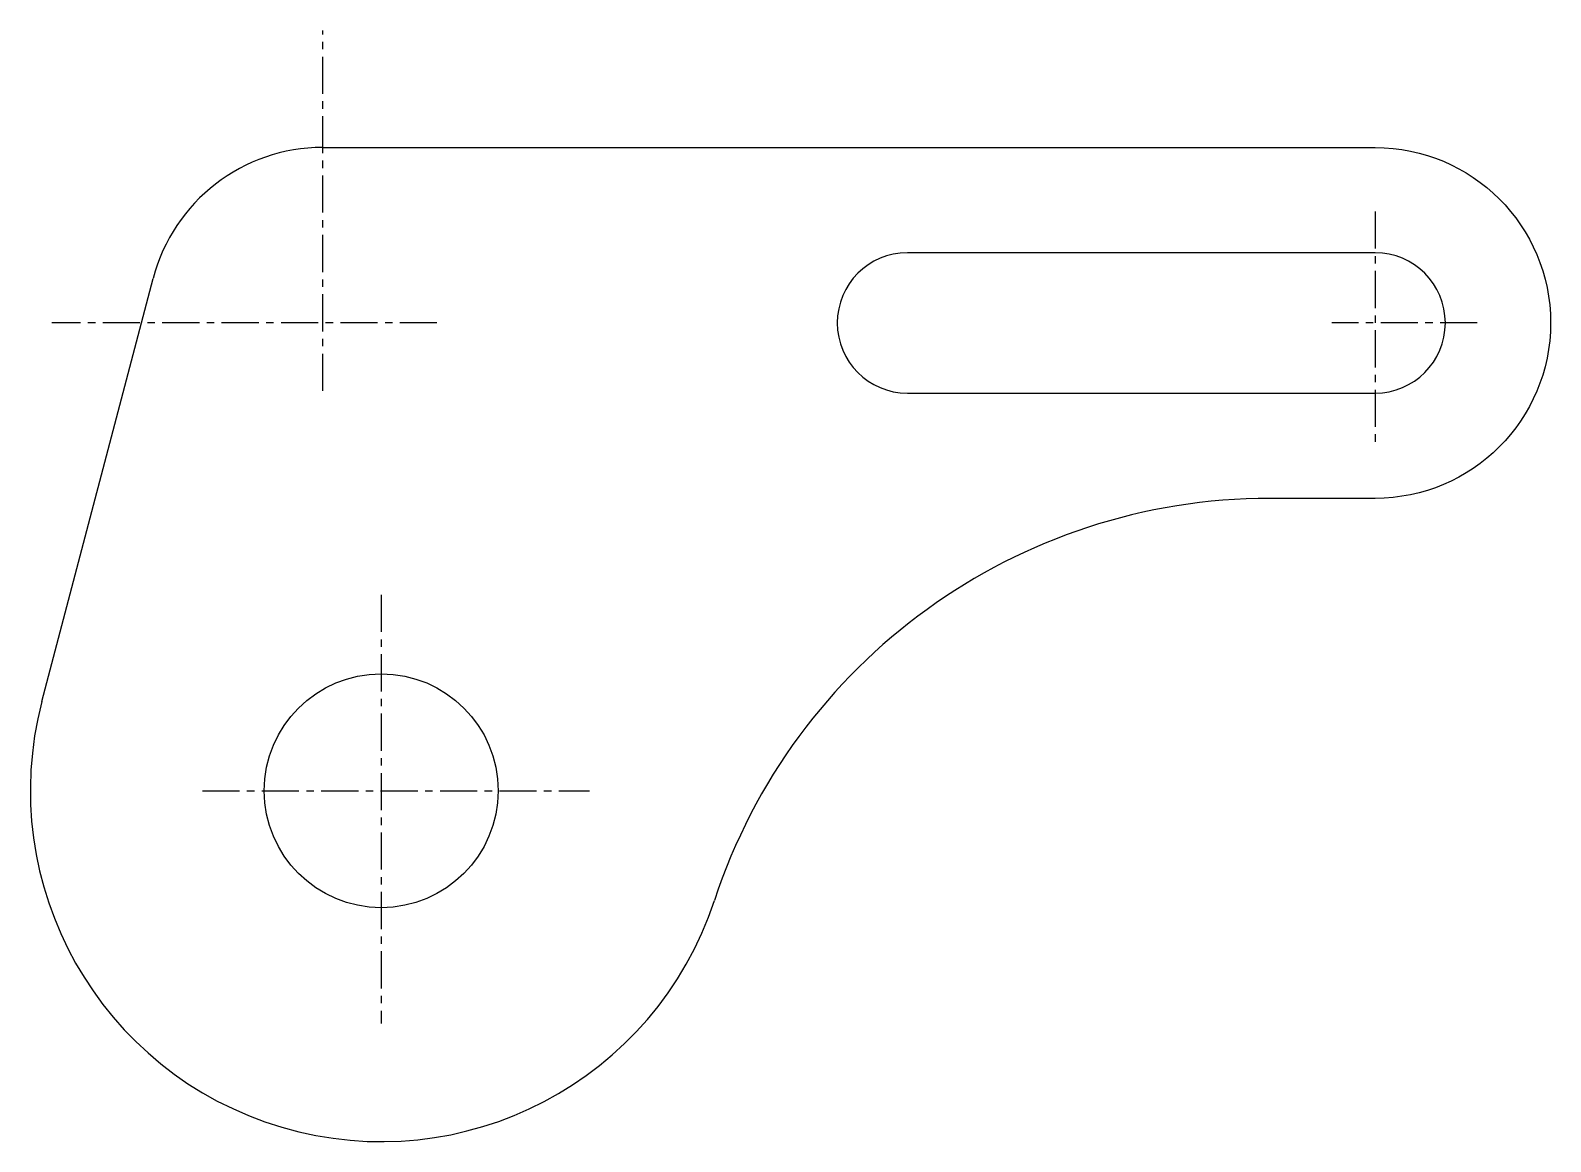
# Model space of a CAD drawing. Header units: millimetres. Extents: x 763 to 893, y 386 to 481.
import ezdxf

# ---------------------------------------------------------------- set-up
doc = ezdxf.new("R2010")
doc.units = ezdxf.units.MM
doc.header["$LTSCALE"] = 0.1
doc.linetypes.add('CENTER', pattern=[50.8, 31.75, -6.35, 6.35, -6.35])

msp = doc.modelspace()

# ---------------------------------------------------------------- linework, layer by layer
at = {"color": 85, "linetype": 'CENTER', "true_color": 0x58ba48}
for p, q in [((788.39, 450.55), (788.39, 481.37)), ((878.39, 465.89), (878.39, 445.98)), ((798.16, 456.36), (765.23, 456.36)), ((887.12, 456.36), (874.67, 456.36)), ((793.39, 433.11), (793.39, 396.47)), ((778.1, 416.36), (811.2, 416.36))]:
    msp.add_line(p, q, dxfattribs=at)
msp.add_line((764.38, 423.98), (773.88, 460.17))
for points in [[(788.39, 471.36), (878.39, 471.36, -1), (878.39, 441.36), (869.38, 441.36)], [(878.39, 462.36), (838.39, 462.36, 1), (838.39, 450.36), (878.39, 450.36, 1), (878.39, 462.36)]]:
    msp.add_lwpolyline(points, format="xyb")
msp.add_circle((793.39, 416.36), 10)
for centre, radius, start, end in [((788.39, 456.36), 15, 90, 165.2796), ((869.38, 391.36), 50, 90, 161.79), ((793.39, 416.36), 30, 165.2796, 341.79)]:
    msp.add_arc(centre, radius, start, end)

doc.saveas('drawing.dxf')
